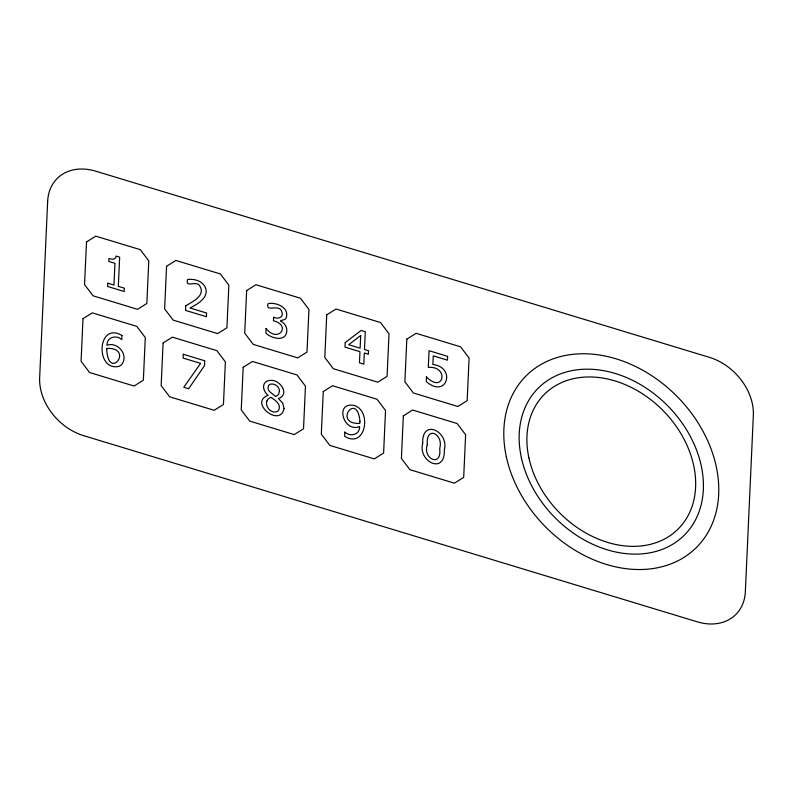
<?xml version="1.0" encoding="UTF-8"?>
<svg xmlns="http://www.w3.org/2000/svg" width="793" height="793" viewBox="0 0 793 793"><rect width="100%" height="100%" fill="white"/><g stroke="black" fill="none" stroke-linecap="round" stroke-linejoin="round"><path stroke-width="1.19" d="M422.689 443.346C417.792 461.615 445.269 475.324 444.328 449.869C449.185 431.61 421.737 417.871 422.689 443.346M427.298 444.744C422.342 458.879 442.048 467.959 439.709 448.471C443.941 434.138 425.752 424.81 427.298 444.744M47.659 201.293L39.65 377.637A51.813 39.7 45.4 0 0 83.671 435.684L697.315 621.831A51.813 39.7 45.4 0 0 745.341 591.707L753.35 415.363A51.813 39.7 45.4 0 0 709.329 357.316L95.685 171.169A51.813 39.7 45.4 0 0 47.659 201.293M83.007 318.687L81.074 361.301L89.589 372.522L134.076 386.022L143.364 380.194L145.297 337.58L136.783 326.359L92.295 312.858L83.007 318.687M86.496 241.974L84.554 284.588L93.068 295.819L137.556 309.31L146.844 303.481L148.777 260.867L140.272 249.646L95.775 236.155L86.496 241.974M107.828 283.18L107.679 286.491L124.184 291.497L124.332 288.186L118.326 286.362L119.654 257.15L116.135 256.08C116.056 260.064 111.516 259.44 108.948 258.498L108.819 261.452L114.955 263.316L113.964 285.044L107.828 283.18M121.973 335.489L121.785 339.642C116.442 334.477 106.708 337.144 106.966 345.262C116.898 341.634 127.673 353.182 122.836 362.788A12.123 9.288 45.4 0 1 118.682 366.435C94.773 371.203 97.361 320.907 121.973 335.489M163.09 342.972L161.157 385.596L169.662 396.817L214.16 410.308L223.438 404.489L225.381 361.876L216.866 350.645L172.378 337.154L163.09 342.972M166.57 266.27L164.637 308.883L173.152 320.104L217.639 333.605L226.927 327.777L228.86 285.163L220.345 273.942L175.858 260.441L166.57 266.27M183.262 354.263L183.094 358.079L200.589 363.382L183.788 387.291L188.635 388.758L204.525 365.632L204.743 360.785L183.262 354.263M185.76 305.85L185.552 310.4L206.438 316.734L206.606 313.017L189.973 307.971C197.784 304.145 210.224 296.919 204.862 286.471C201.501 280.573 194.007 278.739 187.673 279.483C184.442 288.771 197.031 279.532 200.005 286.382C205.556 295.918 192.134 301.796 185.76 305.85M243.173 367.268L241.241 409.882L249.745 421.103L294.233 434.604L303.521 428.775L305.454 386.161L296.949 374.94L252.452 361.449L243.173 367.268M246.653 290.565L244.72 333.179L253.235 344.4L297.722 357.891L307 352.072L308.943 309.458L300.428 298.227L255.941 284.737L246.653 290.565M266.081 328.48L265.873 333.08C271.345 338.561 286.055 342.358 286.818 331.018C287.056 327.559 285.292 324.248 282.526 322.216C276.479 319.569 285.966 321.145 286.293 317.547C289.395 307.496 276.301 302.024 268.153 303.6C264.753 313.225 279.691 302.966 281.852 311.976C284.241 317.25 277.53 319.678 273.595 317.121L273.436 320.739C291.814 325.388 277.887 343.686 266.081 328.48M323.257 391.564L321.314 434.177L329.829 445.398L374.316 458.899L383.604 453.071L385.537 410.457L377.022 399.236L332.535 385.735L323.257 391.564M326.736 314.851L324.803 357.465L333.308 368.695L377.805 382.186L387.083 376.368L389.016 333.744L380.511 322.523L336.024 309.032L326.736 314.851M345.213 342.556L345.014 347.126L359.963 351.666L359.457 362.807L363.818 364.136L364.324 352.994L368.349 354.213L368.507 350.724L364.483 349.505L365.295 331.722L361.112 330.453L345.213 342.556M344.826 432.116L344.638 436.269C365.801 449.453 372.234 410.358 353.965 405.401C334.19 401.714 343.716 433.384 359.616 426.495C360.042 434.723 350.179 437.27 344.826 432.116M360.696 335.508L360.121 348.186L348.712 344.717L360.696 335.508M403.33 415.849L401.397 458.473L409.912 469.694L454.399 483.185L463.687 477.366L465.62 434.752L457.105 423.521L412.618 410.031L403.33 415.849M406.819 339.146L404.876 381.76L413.391 392.981L457.878 406.482L467.166 400.653L469.099 358.039L460.594 346.819L416.097 333.318L406.819 339.146M426.456 376.943L426.247 381.542C446.667 399.414 456.59 367.328 432.869 364.483L433.265 355.859L447.44 360.161L447.619 356.354L429.053 350.714L428.289 367.417C449.284 365.623 444.05 394.478 426.456 376.943M106.718 349.257C108.344 381.859 134.84 347.562 106.827 348.355L106.718 349.257M359.963 421.39L359.784 423.403C332.495 424.424 357.157 390.493 359.963 421.39M279.463 391.108L278.601 394.408L275.786 396.589L269.739 391.722A5.462 4.183 45.4 0 1 268.093 387.39L268.579 385.517L269.828 384.347C274.16 382.841 279.552 386.419 279.463 391.108M284.043 408.544C280.177 428.081 248.427 402.497 268.103 395.32C264.356 392.366 261.521 386.171 265.368 382.206A10.943 8.386 45.4 0 1 270.046 380.462C279.592 378.806 290.585 394.478 278.412 398.492L282.744 403.201L284.043 408.544M266.924 400.961C264.862 406.958 271.335 414.095 277.431 411.488L278.819 409.941C281.366 403.964 274.943 400.029 270.78 397.234L267.756 399.305L266.924 400.961M528.891 457.848A94.912 72.728 45.4 0 0 668.301 536.841A94.912 72.728 45.4 0 0 636.64 390.265A94.912 72.728 45.4 0 0 528.891 457.848M521.328 457.502A103.625 79.399 45.4 0 0 673.535 543.74A103.625 79.399 45.4 0 0 638.97 383.713A103.625 79.399 45.4 0 0 521.328 457.502M506.34 456.808A120.903 92.632 45.4 0 0 683.903 557.42A120.903 92.632 45.4 0 0 643.579 370.718A120.903 92.632 45.4 0 0 506.34 456.808"/></g></svg>
